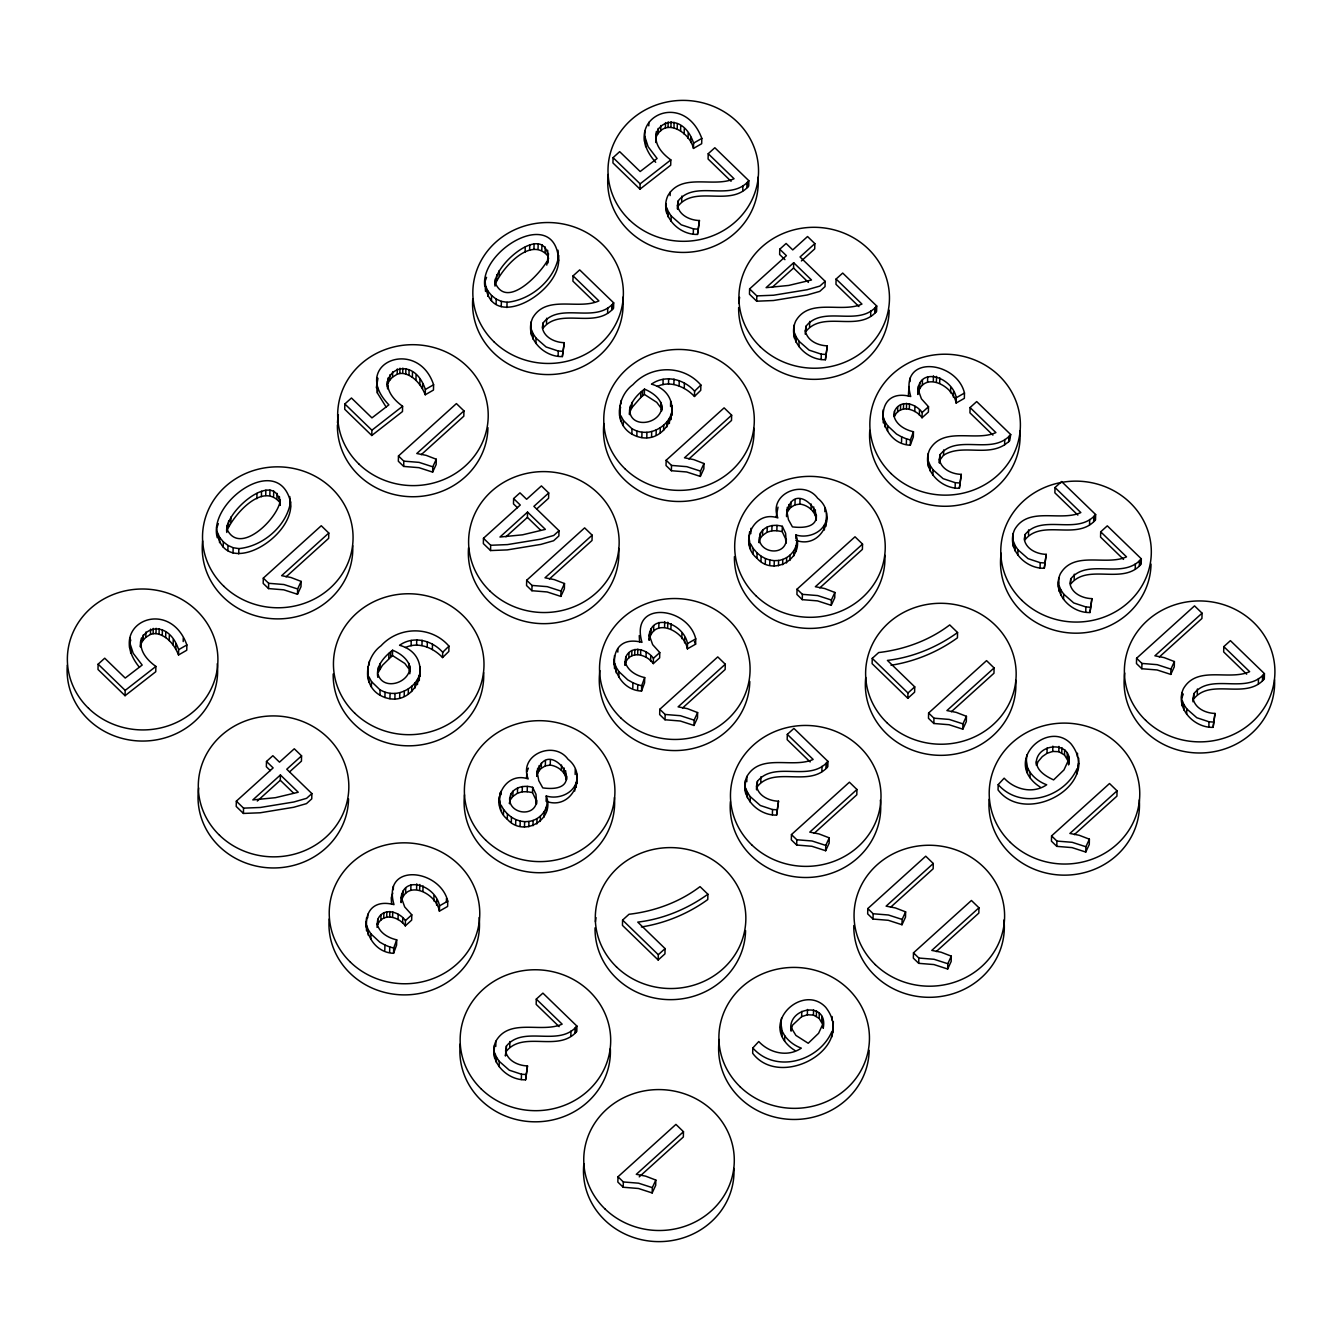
<?xml version="1.0" encoding="UTF-8"?>
<svg xmlns="http://www.w3.org/2000/svg" width="1342" height="1342" viewBox="0 0 1342 1342"><rect width="100%" height="100%" fill="white"/><g stroke="black" fill="none" stroke-linecap="round" stroke-linejoin="round"><path stroke-width="1.5" d="M536.985 771.08L538.779 780.658L542.772 787.888C595.932 795.068 543.879 729.411 536.85 776.381L537.672 768.228M786.63 510.061L788.442 519.656L792.434 526.886C847.02 533.361 791.143 467.62 786.529 516.636M129.738 642.667L133.194 653.286L142.168 665.045L125.225 678.062L104.726 658.201L98.134 664.173L98 669.473L125.058 695.693L155.756 671.738L155.89 666.437C117.19 638.54 164.445 607.356 178.654 649.662L178.52 654.963L186.756 650.249L186.874 644.948C168.991 595.311 104.592 624.651 139.451 667.326M125.058 695.693L125.175 690.392L98.134 664.173M129.604 647.951L129.973 637.769M130.644 653.135L130.778 647.834M140.524 641.627L140.407 646.928L141.346 638.171M141.212 643.455L143.074 640.302L143.191 635.018M143.074 640.302L145.808 637.333L145.926 632.048M145.808 637.333L150.455 634.414L150.589 629.13M150.455 634.414L153.122 633.692L153.256 628.392M178.52 654.963C174.678 645.217 166.945 635.252 155.991 633.592L156.125 628.291M159.044 634.162L159.178 628.861M162.265 635.437L162.382 630.136M165.653 637.551L165.787 632.25M169.209 640.604L169.344 635.32M173.118 644.915L173.252 639.614M175.785 649.008L175.903 643.724M183.2 641.56L183.284 638.037M216.683 527.138C219.249 583.116 295.525 537.89 290.543 501.891C278.264 451.398 207.205 502.462 217.303 537.756M219.534 542.671L219.652 537.387L217.438 532.472M223.208 547.167L223.342 541.866L219.652 537.387M226.815 532.472C223.024 511.856 277.945 466.412 280.193 505.38L279.388 496.523M227.201 525.125L227.083 530.409C233.961 514.573 262.076 482.382 279.253 501.824M227.872 550.774L228.006 545.473L223.342 541.866M228.459 526.416L228.593 521.115M230.841 522.256L230.975 516.955M233.038 553.021L233.172 547.721L228.006 545.473M238.708 553.91L238.842 548.61L233.172 547.721M266.488 761.468L273.131 767.909L236.343 801.157L236.209 806.441L243.422 813.437L260.18 812.782L293.697 807.28L306.479 803.623L311.747 798.859L311.881 793.575L286.769 769.218L301.564 755.848L294.284 748.786L279.488 762.155L272.845 755.714L266.488 761.468L266.353 766.752L270.346 770.627M243.422 813.437L243.539 808.136L236.343 801.157M256.876 498.721L257.01 493.42M261.405 496.641L261.539 491.34M263.317 578.117L263.183 583.401L268.534 588.584L283.783 589.826L297.488 594.271L300.994 586.706L301.128 581.405L290.946 577.496L281.635 575.668L328.79 533.042L321.258 525.745L263.317 578.117L268.652 583.3L283.917 584.525L297.622 588.97L297.488 594.271M265.733 495.483L265.85 490.182M269.826 495.315L269.96 490.031M268.534 588.584L268.652 583.3M273.583 496.322L273.718 491.038M276.888 498.654L277.022 493.353M257.295 801.04L280.293 780.272L280.411 774.971L298.243 792.25L275.429 797.685L252.833 799.916L280.411 774.971M289.771 496.557L290.409 507.192M301.564 755.848L301.447 761.149L289.604 771.851M328.79 533.042L328.656 538.343L286.064 576.842M344.844 403.976L344.726 409.276L371.768 435.496L402.483 411.541L402.6 406.24C363.9 378.343 411.172 347.159 425.364 389.465L425.246 394.766L433.466 390.052L433.6 384.751C417.647 336.356 349.105 363.346 388.878 404.848L371.952 417.882L351.453 398.004L344.844 403.976L371.902 430.212L371.768 435.496M442.558 657.563L442.692 652.279C432.04 640.201 413.319 635.454 399.58 645.267C439.27 656.456 414.997 714.464 379.954 695.206C361.484 684.554 365.242 657.161 381.044 645.77C399.044 626.026 431.369 625.657 448.966 646.139L448.832 651.44L442.558 657.563C433.265 647.716 418.486 641.476 405.401 647.515M368.815 682.105L367.758 671.822M369.235 665.011L369.318 661.472M386.16 407.129L377.37 392.938L376.699 377.572M377.37 392.938L377.505 387.637M371.365 686.919L371.499 681.619L368.949 676.804M377.79 919.304L377.656 924.604C383.175 912.174 398.943 916.854 405.301 925.863L405.435 920.578C399.077 911.553 383.309 906.89 377.79 919.304L377.186 923.883C379.3 932.824 388.308 937.974 396.712 939.836L396.578 945.137L393.558 953.323C360.411 951.964 354.389 894.191 394.011 904.642C381.497 862.151 439.975 868.593 447.758 901.136L447.624 906.437L439.388 911.151C436.418 893.067 405.787 878.44 401.107 902.596C399.564 872.921 435.58 884.445 439.522 905.85L439.388 911.151M366.5 917.878L365.963 926.97M366.551 930.945L366.098 921.686M367.708 917.76L367.792 914.237M368.144 935.038L368.262 929.738L366.668 925.644M370.845 939.232L370.962 933.931L368.262 929.738M377.807 677.341C375.676 665.833 384.198 656.808 392.585 650.216C402.046 653.957 412.447 662.394 409.763 673.785M378.461 667.008L378.327 672.292L382.369 665.397L392.451 655.517L392.585 650.216M379.954 668.853L380.071 663.552M387.167 384.969L387.251 381.43M379.954 695.206L380.088 689.922L371.499 681.619M387.57 388.861L387.653 385.322M387.117 386.731L388.056 377.974M387.939 383.258L389.784 380.105L389.918 374.821M377.085 927.406L377.186 923.883M384.902 697.538L385.037 692.237L380.088 689.922M389.784 380.105L392.518 377.152L392.652 371.851M380.86 920.193L380.994 914.892M388.777 658.687L388.895 653.386M383.745 918.113L383.879 912.812M392.518 377.152L397.182 374.217L397.316 368.933M390.572 657.06L390.707 651.759M389.935 698.662L390.069 693.361L385.037 692.237M384.802 950.321L384.936 945.02L379.786 942.151L370.962 933.931M386.731 917.022L386.848 911.721M397.182 374.217L399.849 373.495L399.983 368.211M398.473 455.961L398.339 461.245L403.69 466.429L418.939 467.67L432.644 472.116L436.15 464.55L436.284 459.249L426.102 455.341L416.792 453.512L463.946 410.887L456.414 403.59L398.473 455.961L403.808 461.145L419.073 462.369L432.778 466.815L432.644 472.116M394.884 698.763L395.018 693.462C406.878 692.388 418.62 683.397 420.264 671.185M425.246 394.766C421.405 385.02 413.655 375.055 402.717 373.395L402.852 368.094M389.7 916.754L389.834 911.47M389.633 952.25L389.75 946.966L384.936 945.02M392.602 917.173L392.736 911.872M393.29 889.712L393.374 886.173M403.69 466.429L403.808 461.145M405.754 373.965L405.888 368.664M399.664 697.941L399.799 692.657M393.558 953.323L393.692 948.039L396.712 939.836M408.975 375.24L409.109 369.939M398.037 919.606L398.171 914.321M404.194 696.347L404.311 691.046M412.38 377.354L412.497 372.053M401.56 899.375L401.677 894.074M403.003 896.238L403.137 890.937M409.713 665.884L409.578 671.168L408.824 663.284M402.634 923.279L402.768 917.978M408.253 694.133L408.387 688.849M415.936 380.407L416.07 375.123M411.105 645.72L411.222 640.419M405.603 893.269L405.737 887.985M411.675 691.549L411.809 686.248M419.845 384.718L419.979 379.417M414.879 688.211L415.014 682.91M422.495 388.811L422.629 383.527M416.607 645.083L416.741 639.782M410.82 890.031L410.954 884.73M401.224 897.295L404.68 906.924L411.793 914.825L411.659 920.126L405.301 925.863M417.479 684.554L417.614 679.253M419.291 680.629L419.409 675.328M420.063 666.84L420.13 676.469M421.975 645.519L422.093 640.235M416.59 889.192L416.725 883.892M419.677 889.796L419.811 884.495M427.209 647.029L427.343 641.728M422.931 891.222L423.049 885.921M432.359 649.562L432.493 644.261M433.835 900.935L433.969 895.651M436.569 905.129L436.704 899.828M446.4 901.874L446.483 898.335M463.946 410.887L463.812 416.188L421.22 454.686M484.764 286.081C479.782 250.082 556.058 204.856 558.624 260.851C558.238 293.596 488.354 334.426 485.25 282.256M485.519 291.415L484.898 280.797M487.75 296.33L487.884 291.029L485.653 286.131M513.617 498.587L520.26 505.028L483.472 538.276L483.338 543.577L490.551 550.555L507.31 549.901L540.826 544.416L553.609 540.742L558.876 535.978L559.01 530.694L533.898 506.353L548.71 492.967L541.413 485.905L526.618 499.274L519.975 492.85L513.617 498.587L513.483 503.887L517.475 507.746M491.424 300.826L491.558 295.525L487.884 291.029M495.03 286.131C491.239 265.515 546.16 220.071 548.408 259.023L547.603 250.182M495.416 278.767L495.299 284.068C502.176 268.232 530.291 236.041 547.469 255.483M496.087 304.416L496.221 299.132L491.558 295.525M496.674 280.075L496.808 274.775M490.551 550.555L490.669 545.271L483.472 538.276M499.056 275.915L499.19 270.614M501.254 306.664L501.388 301.38L496.221 299.132M506.924 307.57L507.058 302.269L501.388 301.38M546.261 795.974C555.521 819.526 523.447 838.045 507.293 819.224C488.689 804.261 504.089 770.61 528.194 778.93C518.247 754.959 554.028 739.66 568.035 759.287C588.584 774.904 571.759 810.92 546.127 801.275L546.261 795.974C559.077 799.983 576.053 792.753 577.026 778.175M499.61 806.089L499.409 796.678M499.945 792.837L499.274 801.962M505.531 1050.719C507.259 1060.75 518.213 1065.699 527.507 1065.917L525.594 1079.807C506.353 1080.478 487.213 1060.247 495.903 1041.157C509.608 1017.471 541.413 1033.508 562.147 1024.147L536.297 999.102L542.906 993.13L576.926 1026.11L576.792 1031.394C558.507 1052.916 523.414 1030.069 506.269 1051.373L505.414 1056.02L506.404 1046.072C523.531 1024.768 558.641 1047.616 576.926 1026.11M494.527 1044.999L493.99 1054.275M494.628 1058.352L494.124 1048.974M500.935 810.4L499.744 800.788M501.17 794.649L501.254 791.109M495.768 1046.458L495.903 1041.157M496.339 1062.478L496.473 1057.177L494.762 1053.051M503.435 814.812L503.569 809.528L501.069 805.099M499.14 1066.672L499.274 1061.371L496.473 1057.177M507.293 819.224L507.427 813.923L503.569 809.528M510.765 794.145L509.49 803.573L510.765 794.145C515.143 786.664 524.856 785.02 532.657 787.335L535.961 794.279L536.632 803.875M511.319 822.529L511.453 817.228L507.427 813.923M525.108 252.363L525.225 247.079M506.269 1051.373L506.404 1046.072M510.631 799.446L512.862 796.427L512.996 791.143M509.759 1046.76L509.893 1041.476M515.63 824.877L515.764 819.593L511.453 817.228M529.62 250.3L529.755 244.999M512.862 796.427L517.458 793.223L517.593 787.939M543.174 322.852L542.302 327.498C544.013 337.53 554.984 342.478 564.277 342.68L562.348 356.569C543.124 357.257 523.984 337.01 532.673 317.937C546.379 294.25 578.184 310.27 598.901 300.91L573.068 275.865L579.677 269.893L613.697 302.873L613.562 308.174C595.278 329.679 560.168 306.848 543.04 328.136L543.174 322.852C560.302 301.547 595.412 324.395 613.697 302.873M531.281 321.761L530.761 331.038M531.398 335.114L530.895 325.737M505.951 536.783L527.423 517.391L527.54 512.09L545.372 529.369L522.558 534.821L499.962 537.035L527.54 512.09M533.948 249.142L534.082 243.841M520.075 826.353L520.21 821.052L515.764 819.593M526.685 580.247L526.55 585.531L531.902 590.715L547.15 591.956L560.855 596.402L564.361 588.836L564.496 583.535L554.313 579.61L545.003 577.798L592.158 535.173L584.626 527.876L526.685 580.247L532.019 585.431L547.268 586.655L560.99 591.101L560.855 596.402M533.11 339.258L533.244 333.957L531.533 329.83M517.458 793.223L522.206 791.78L522.34 786.496M535.911 343.451L536.045 338.15L533.244 333.957M538.041 248.975L538.176 243.69M524.487 826.974L524.621 821.673L520.21 821.052M531.902 590.715L532.019 585.431M536.33 803.623L535.827 799.58L532.522 792.619L527.205 791.713L527.339 786.412M521.35 1079.538L521.484 1074.237L509.323 1070.211L499.274 1061.371M541.799 249.981L541.933 244.68M528.815 826.756L528.949 821.455C538.595 820.113 547.133 811.692 547.117 801.711M545.104 252.296L545.238 247.012M525.594 1079.807L527.507 1065.917M532.522 792.619L532.657 787.335M532.992 825.733L533.126 820.432M546.764 265.095L548.543 253.739M546.529 323.539L546.664 318.239M548.106 262.864L548.19 259.325M536.867 823.938L537.001 818.654M537.538 773.529L538.998 770.845L539.115 765.561M538.998 770.845L541.262 768.345L541.38 763.061M540.272 821.438L540.407 816.137M536.297 999.102L536.179 1004.386L559.144 1026.647M548.71 492.967L548.576 498.268L536.733 508.97M544.064 817.077L544.181 811.793M541.262 768.345L545.338 765.879L545.456 760.578M558.004 250.216L558.624 260.851M546.295 812.279L546.429 806.978M558.121 356.301L558.255 351.017L546.093 346.974L536.045 338.15M566.257 779.635C565.502 771.717 557.668 766.097 550.237 765.074L550.371 759.79M562.348 356.569L564.277 342.68M573.068 275.865L572.933 281.166L594.472 302.034M561.392 770.325L561.526 765.041M563.976 773.26L564.11 767.976M565.569 776.112L565.703 770.811M566.643 779.635L566.727 776.112M574.745 791.025L574.879 785.741M575.148 774.502L575.282 769.218M576.238 787.435L576.372 782.151M576.708 773.864L576.892 783.476M570.853 1036.343L570.971 1031.042M574.946 1033.206L575.081 1027.922M575.869 1032.384L576.003 1027.083M592.158 535.173L592.023 540.474L549.432 578.972M607.607 313.105L607.741 307.821M644.68 136.112L648.136 146.748L657.094 158.507L640.168 171.524L619.668 151.663L613.076 157.635L612.942 162.936L640 189.155L670.698 165.2L670.832 159.899C632.132 132.002 679.388 100.818 693.596 143.124L693.462 148.425L701.681 143.711L701.816 138.411C682.843 87.247 618.142 120.226 655.684 162.298M611.717 309.985L611.851 304.684M612.64 309.146L612.774 303.862M694.468 396.46L694.586 391.159C683.95 379.081 665.229 374.334 651.491 384.147C691.18 395.353 666.907 453.344 631.864 434.103C613.378 423.435 617.152 396.041 632.954 384.668C650.937 364.923 683.279 364.554 700.876 385.037L700.742 390.321L694.468 396.46C685.158 386.597 670.396 380.356 657.312 386.395M625.238 665.397L625.657 662.344C631.176 649.914 646.928 654.594 653.302 663.602L653.42 658.318C647.062 649.293 631.294 644.63 625.775 657.043L625.171 661.623C627.284 670.564 636.293 675.714 644.697 677.576L644.563 682.877L641.543 691.063C608.412 689.687 602.39 631.931 641.996 642.382C629.482 599.874 687.96 606.332 695.743 638.876L695.609 644.177L687.389 648.874C684.403 630.807 653.772 616.179 649.092 640.319C647.549 610.66 683.564 622.168 687.507 643.59L687.389 648.874M614.485 655.617L613.965 664.709M614.535 668.668L614.099 659.425M621.128 403.892L621.229 400.369M620.725 421.002L619.668 410.702L620.608 407.398M616.129 672.761L616.263 667.477L614.67 663.384M617.823 652.095L617.907 648.572M623.275 425.817L623.393 420.516L620.86 415.701M618.83 676.972L618.964 671.671L616.263 667.477M630.371 405.888L629.499 414.611C628.844 403.707 636.276 395.454 644.479 389.113C653.135 392.753 663.686 400.184 661.707 410.904M625.087 665.146L625.171 661.623M625.657 662.344L625.775 657.043M630.237 411.189L631.847 407.733L631.981 402.432M631.864 434.103L631.998 428.803L623.393 420.516M640 189.155L640.117 183.854L613.076 157.635M628.861 657.932L628.979 652.631M622.587 920.075L622.453 925.376L658.167 960L664.944 953.877L665.078 948.593L637.769 922.122C662.965 919.136 687.356 909.02 707.905 894.242L700.038 886.626C679.555 902.227 654.477 911.319 629.012 914.271L622.587 920.075L658.301 954.716L658.167 960M617.991 1176.766L617.857 1182.067L623.208 1187.251L638.457 1188.492L652.178 1192.937L655.684 1185.372L655.819 1180.071L645.619 1176.146L636.309 1174.317L683.481 1131.709L675.932 1124.395L617.991 1176.766L623.342 1181.95L638.591 1183.191L652.313 1187.636L652.178 1192.937M636.813 436.418L636.947 431.134L631.998 428.803M631.747 655.852L631.864 650.551M644.915 131.231L644.546 141.413M645.586 146.597L645.72 141.296M632.787 688.06L632.921 682.759L627.788 679.891L618.964 671.671M631.847 407.733L640.688 397.567L640.805 392.283M634.716 654.762L634.85 649.461M648.79 125.829L648.874 122.307M623.208 1187.251L623.342 1181.95M640.688 397.567L642.482 395.957L642.6 390.656M641.845 437.542L641.979 432.258L636.947 431.134M637.685 654.493L637.819 649.192M642.482 395.957L644.361 394.397L644.479 389.113M637.618 689.989L637.752 684.688L632.921 682.759M640.604 654.896L640.721 649.612M646.794 437.643L646.928 432.342C658.788 431.268 670.53 422.277 672.157 410.065M641.543 691.063L641.677 685.762L644.697 677.576M655.785 142.504L655.869 138.981M656.288 131.633L656.154 136.918C665.531 116.788 689.939 132.573 693.462 148.425M657.999 133.764L658.134 128.463M646.039 657.345L646.156 652.061M651.575 436.838L651.692 431.537M660.75 130.795L660.868 125.511M649.545 637.098L649.679 631.814M651.004 633.978L651.122 628.677M650.618 661.019L650.753 655.718M656.087 435.227L656.221 429.926M665.397 127.876L665.531 122.575M653.604 631.008L653.739 625.724M661.606 404.764L661.489 410.065L660.734 402.181M660.163 433.03L660.298 427.729M748.853 180.717C730.568 202.239 695.458 179.392 678.331 200.679L677.458 205.326C679.169 215.357 690.14 220.323 699.434 220.524L697.505 234.414C678.28 235.102 659.14 214.854 667.83 195.781C681.535 172.095 713.34 188.115 734.057 178.754L708.224 153.709L714.833 147.737L748.853 180.717L748.719 186.018C730.434 207.524 695.324 184.693 678.196 205.98L677.626 209.084M668.064 127.154L668.199 121.854M666.555 212.959L666.051 203.581M662.998 384.6L663.133 379.316M668.266 217.102L668.4 211.801L666.689 207.658M670.933 127.054L671.067 121.753M658.805 627.754L658.939 622.47M663.585 430.43L663.72 425.129M670.111 195.613L670.195 192.091M649.226 635.034L652.665 644.663L659.778 652.564L659.643 657.865L653.302 663.602M671.067 221.296L671.201 215.995L668.4 211.801M659.794 709.281L659.677 714.581L665.011 719.765L680.277 721.006L693.982 725.452L697.488 717.886L697.622 712.585L687.44 708.66L678.113 706.848L725.284 664.223L717.752 656.909L659.794 709.281L665.146 714.464L680.394 715.705L694.116 720.151L693.982 725.452M673.986 127.624L674.103 122.323M666.169 460.239L666.035 465.54L671.386 470.723L686.634 471.965L700.339 476.41L703.845 468.844L703.98 463.544L693.797 459.618L684.487 457.79L731.642 415.181L724.11 407.867L666.169 460.239L671.503 465.422L686.768 466.664L700.474 471.109L700.339 476.41M666.789 427.091L666.924 421.807M668.517 383.963L668.635 378.679M664.575 626.932L664.709 621.631M669.39 423.451L669.524 418.15M670.53 406.542L670.664 401.258M677.207 128.899L677.324 123.598M671.185 419.526L671.319 414.225M671.973 405.72L672.04 415.366M665.011 719.765L665.146 714.464M677.375 208.866L677.458 205.326M667.679 627.536L667.796 622.235M671.386 470.723L671.503 465.422M673.885 384.416L674.003 379.115M678.196 205.98L678.331 200.679M680.595 131.013L680.73 125.712M670.916 628.962L671.05 623.661M681.686 201.384L681.82 196.083M684.152 134.066L684.286 128.782M679.119 385.909L679.253 380.625M688.06 138.377L688.194 133.076M684.269 388.459L684.403 383.158M690.727 142.47L690.845 137.169M681.82 638.675L681.954 633.374M693.277 234.145L693.411 228.861L681.25 224.819L671.201 215.995M684.554 642.852L684.688 637.567M697.505 234.414L699.434 220.524M683.481 1131.709L683.346 1136.993L639.228 1176.867M708.224 153.709L708.09 159.01L731.071 181.271M707.905 894.242L707.771 899.543C688.261 913.701 665.162 923.262 641.359 926.97M725.284 664.223L725.15 669.507L682.558 708.006M731.642 415.181L731.507 420.465L688.916 458.964M742.763 190.95L742.898 185.666M746.873 187.83L747.008 182.529M747.796 186.991L747.93 181.707M779.752 249.209L786.395 255.651L749.608 288.899L749.473 294.2L756.687 301.195L773.445 300.524L806.978 295.039L819.761 291.382L825.028 286.618L825.145 281.317L800.05 256.976L814.846 243.607L807.548 236.528L792.753 249.914L786.11 243.472L779.752 249.209L779.635 254.51L784.936 259.66M826.689 517.173C825.699 531.751 808.74 538.964 795.923 534.972C805.183 558.524 773.109 577.043 756.955 558.222C738.335 543.258 753.734 509.591 777.84 517.911C767.909 493.957 803.69 478.641 817.697 498.285C838.247 513.885 821.421 549.918 795.789 540.256M749.272 545.07L749.054 535.659M749.608 531.835L748.937 540.96M750.597 549.398L749.406 539.786M750.815 533.63L750.95 528.345M756.687 301.195L756.821 295.894L749.608 288.899M827.947 761.384C809.662 782.906 774.552 760.058 757.408 781.363L756.553 786.009C758.264 796.041 769.234 800.989 778.528 801.191L776.599 815.097C757.374 815.768 738.234 795.538 746.924 776.448C760.629 752.761 792.434 768.798 813.151 759.438L787.318 734.376L793.927 728.421L827.947 761.384L827.813 766.685C809.528 788.207 774.418 765.359 757.291 786.664L756.703 789.75M745.531 780.289L745.011 789.549M745.649 793.642L745.145 784.265M746.789 781.749L746.924 776.448M753.097 553.81L753.231 548.509L750.732 544.097M747.36 797.769L747.494 792.468L745.783 788.341M750.161 801.962L750.279 796.662L747.494 792.468M756.955 558.222L757.073 552.921L753.231 548.509M760.428 533.143L759.153 542.571L760.428 533.143C764.806 525.661 774.519 524.001 782.319 526.316L785.607 533.277L786.295 542.873M760.981 561.51L761.115 556.225L757.073 552.921M756.469 789.532L756.553 786.009M760.293 538.427L762.524 535.424L762.659 530.124M757.291 786.664L757.408 781.363M780.708 1022.302L782.151 1031.159L784.718 1035.756A35.748 33.466 1.4 0 0 801.308 1048.152C787.737 1057.479 769.469 1053.118 758.767 1041.526L752.812 1047.968L752.677 1053.269C780.608 1090.392 857.521 1047.582 825.632 1007.205C804.932 985.162 766.617 1016.515 784.584 1041.04A35.748 33.466 1.4 0 0 794.766 1050.367M765.292 563.875L765.426 558.574L761.115 556.225M760.78 782.05L760.914 776.766M762.524 535.424L767.121 532.22L767.255 526.92M769.738 565.334L769.872 560.05L765.426 558.574M767.121 532.22L771.868 530.778L772.002 525.477M774.149 565.955L774.284 560.671L769.872 560.05M785.993 542.621L785.489 538.578L782.185 531.617L776.867 530.694L776.984 525.41M772.371 814.829L772.506 809.528L760.344 805.502L750.279 796.662M778.477 565.754L778.612 560.453C788.24 559.111 796.779 550.69 796.779 540.692M782.185 531.617L782.319 526.316M776.599 815.097L778.528 801.191M782.654 564.73L782.789 559.429M786.513 515.362L787.335 507.226M772.103 287.406L793.558 268.014L793.692 262.713L811.507 279.992L788.693 285.443L766.097 287.658L793.692 262.713M786.529 562.935L786.647 557.635M787.2 512.51L788.643 509.843L788.777 504.542M806.207 326.005L805.334 330.652C807.062 340.683 818.016 345.632 827.309 345.833L825.397 359.74C806.156 360.411 787.016 340.18 795.705 321.09C809.411 297.404 841.216 313.441 861.95 304.08L836.1 279.019L842.709 273.063L876.729 306.026L876.594 311.327C858.31 332.85 823.216 310.002 806.072 331.306L806.207 326.005C823.334 304.701 858.444 327.549 876.729 306.026M794.33 324.932L793.793 334.208M794.43 338.285L793.927 328.907M788.643 509.843L790.908 507.343L791.042 502.042M789.935 560.419L790.052 555.135M796.142 342.411L796.276 337.11L794.565 332.984M787.318 734.376L787.184 739.677L810.149 761.937M780.759 1031.948L780.893 1026.664M781.547 1018.159L780.574 1027.603M782.034 1036.46L782.151 1031.159M793.709 556.074L793.843 550.774M790.908 507.343L794.984 504.877L795.118 499.576M798.943 346.605L799.077 341.304L796.276 337.11M795.823 538.494L795.923 534.972M795.957 551.26L796.074 545.976M784.584 1041.04L784.718 1035.756M797.047 589.155L796.93 594.456L802.264 599.639L817.513 600.88L831.235 605.326L834.741 597.76L834.875 592.459L824.693 588.534L815.366 586.722L862.537 544.097L855.005 536.783L797.047 589.155L802.399 594.338L817.647 595.58L831.369 600.025L831.235 605.326M791.461 834.573L791.327 839.857L796.678 845.041L811.927 846.282L825.649 850.727L829.138 843.162L829.272 837.861L819.09 833.952L809.78 832.124L856.934 789.499L849.402 782.201L791.461 834.573L796.812 839.757L812.061 840.981L825.766 845.426L825.649 850.727M816.389 515.093L816.255 520.394C816.037 511.721 808.069 505.095 799.899 504.072L800.033 498.771M805.25 334.175L805.334 330.652M791.109 1031.193C786.311 1006.986 828.819 1000.344 823.2 1028.274L823.149 1019.601M802.264 599.639L802.399 594.338M796.678 845.041L796.812 839.757M809.562 326.693L809.696 321.409M814.846 243.607L814.711 248.891L801.392 260.935M811.054 509.323L811.172 504.022M813.638 512.258L813.772 506.957M790.908 1030.337L792.602 1025.087L801.627 1016.682L801.761 1011.398M815.231 515.093L815.366 509.809M821.153 359.471L821.287 354.171L809.125 350.145L799.077 341.304M801.627 1016.682L807.347 1014.787L807.465 1009.486M825.397 359.74L827.309 345.833M824.407 530.023L824.542 524.722M824.86 511.738L824.944 508.199M823.015 1024.902L819.14 1018.393L813.437 1015.055L813.554 1009.754M825.9 526.433L826.035 521.132M826.37 512.845L826.555 522.474M821.858 771.633L821.992 766.332M816.372 1016.263L816.506 1010.962M836.1 279.019L835.982 284.319L858.947 306.58M819.14 1018.393L819.274 1013.093M825.967 768.496L826.102 763.212M826.89 767.674L827.024 762.373M821.723 1021.581L821.858 1016.297M831.57 1037.282L833.164 1026.714M832.04 1020.088L832.124 1016.548M862.537 544.097L862.403 549.381L819.811 587.88M856.934 789.499L856.8 794.799L814.208 833.298M870.656 316.276L870.773 310.975M874.766 313.139L874.883 307.855M875.672 312.317L875.806 307.016M872.25 658.368L872.115 663.653L907.829 698.293L914.607 692.17L914.741 686.869L887.431 660.415C912.627 657.412 937.018 647.314 957.567 632.535L949.717 624.919C929.234 640.52 904.139 649.595 878.674 652.548L872.25 658.368L907.964 692.992L907.829 698.293M867.804 908.568L867.67 913.868L873.021 919.052L888.27 920.293L901.992 924.739L905.498 917.173L905.615 911.872L895.433 907.947L886.123 906.135L933.277 863.51L925.745 856.196L867.804 908.568L873.156 913.751L888.404 914.992L902.109 919.438L901.992 924.739M894.527 411.206L894.393 416.506C899.912 404.076 915.68 408.756 922.038 417.765L922.172 412.48C915.798 403.456 900.046 398.792 894.527 411.206L893.906 415.785C896.02 424.726 905.045 429.876 913.449 431.738L913.315 437.039L910.295 445.225C877.148 443.85 871.126 386.093 910.748 396.544C898.217 354.036 956.712 360.495 964.479 393.038L964.361 398.339L956.125 403.036C953.139 384.969 922.524 370.342 917.827 394.481C916.284 364.823 952.3 376.347 956.259 397.752L956.125 403.036M883.221 409.78L882.701 418.872M883.271 422.831L882.835 413.588M873.021 919.052L873.156 913.751M884.881 426.924L884.999 421.64L883.405 417.547M887.565 431.134L887.699 425.833L884.999 421.64M897.597 412.095L897.731 406.794M900.482 410.015L900.616 404.714M901.539 442.223L901.656 436.922L896.523 434.053L887.699 425.833M903.451 408.924L903.585 403.623M906.437 408.656L906.571 403.355M906.353 444.152L906.487 438.868L901.656 436.922M909.339 409.058L909.473 403.774M910.027 381.614L910.111 378.075M910.295 445.225L910.413 439.924L913.449 431.738M914.774 411.508L914.909 406.223M918.28 391.26L918.414 385.976M919.74 388.14L919.874 382.839M919.371 415.181L919.488 409.88M922.34 385.171L922.474 379.887M913.483 952.854L913.348 958.154L918.7 963.338L933.948 964.562L947.67 969.025L951.176 961.442L951.293 956.158L941.111 952.233L931.801 950.404L978.955 907.779L971.423 900.482L913.483 952.854L918.834 958.037L934.082 959.278L947.804 963.724L947.67 969.025M927.557 381.933L927.691 376.632M917.962 389.197L921.417 398.826L928.513 406.727L928.396 412.028L922.038 417.765M970.081 407.549L995.915 432.594C975.198 441.954 943.392 425.934 929.687 449.62C920.998 468.693 940.138 488.941 959.362 488.253L961.291 474.363C951.998 474.162 941.027 469.197 939.316 459.182L940.188 454.535C957.316 433.231 992.426 456.079 1010.711 434.556L976.691 401.577L970.081 407.549L969.947 412.85L992.912 435.11M928.211 456.985L928.295 453.445M928.412 466.798L927.909 457.421M930.123 470.941L930.258 465.64L928.547 461.514M918.7 963.338L918.834 958.037M933.327 381.094L933.445 375.794M932.925 475.135L933.042 469.834L930.258 465.64M936.414 381.698L936.548 376.397M928.614 713.005L928.479 718.305L933.831 723.489L949.079 724.73L962.801 729.176L966.307 721.61L966.425 716.309L956.242 712.384L946.932 710.572L994.087 667.947L986.555 660.633L928.614 713.005L933.965 718.188L949.213 719.429L962.935 723.875L962.801 729.176M939.652 383.124L939.786 377.823M939.232 462.705L939.316 459.182M939.484 462.923L940.188 454.535M933.831 723.489L933.965 718.188M933.277 863.51L933.16 868.794L890.551 907.293M940.054 459.82L943.543 455.223L943.678 449.922M950.572 392.837L950.69 387.536M953.306 397.014L953.441 391.73M955.135 487.985L955.269 482.701L943.107 478.658L933.042 469.834M959.362 488.253L961.291 474.363M957.567 632.535L957.433 637.836C937.924 651.977 914.825 661.539 891.021 665.263M978.955 907.779L978.838 913.08L936.23 951.579M994.087 667.947L993.969 673.231L951.361 711.73M943.543 455.223C961.878 443.732 986.001 456.632 1004.621 444.789L1004.755 439.505M1026.093 758.951L1027.536 767.809L1030.102 772.388A35.748 33.466 1.4 0 0 1046.676 784.785C1033.122 794.112 1014.854 789.75 1004.152 778.175L998.196 784.617L998.062 789.918C1025.993 827.041 1102.906 784.214 1071.017 743.837C1050.316 721.795 1012.002 753.147 1029.968 777.689A35.748 33.466 1.4 0 0 1040.151 786.999M1004.621 444.789L1008.731 441.669L1008.865 436.368M1008.731 441.669L1009.788 435.546M1010.711 434.556L1009.654 440.83M1025.103 534.502L1024.248 539.149C1025.959 549.18 1036.93 554.145 1046.223 554.347L1044.294 568.236C1025.07 568.924 1005.93 548.677 1014.619 529.604C1028.307 505.917 1060.13 521.937 1080.847 512.577L1055.013 487.532L1061.623 481.56L1095.642 514.54L1095.508 519.84C1077.223 541.346 1042.113 518.498 1024.986 539.803L1025.103 534.502C1042.248 513.214 1077.358 536.062 1095.642 514.54M1013.227 533.428L1012.707 542.705M1013.344 546.781L1012.841 537.404M1015.055 550.925L1015.189 545.624L1013.478 541.48M1017.857 555.102L1017.974 549.817L1015.189 545.624M1028.475 535.206L1028.609 529.905M1026.144 768.597L1026.278 763.296M1026.932 754.791L1025.959 764.252M1027.418 773.093L1027.536 767.809M1029.968 777.689L1030.102 772.388M1040.067 567.968L1040.201 562.684L1028.039 558.641L1017.974 549.817M1036.326 765.208C1033.927 742.076 1074.892 739.71 1068.584 764.923L1068.534 756.234M1044.294 568.236L1046.223 554.347M1036.846 765.225L1037.987 761.736L1042.348 756.569L1047.012 753.332L1047.146 748.031M1055.013 487.532L1054.879 492.833L1077.844 515.093M1047.012 753.332L1052.732 751.436L1052.849 746.135M1051.574 835.898L1051.44 841.182L1056.791 846.366L1072.04 847.607L1085.762 852.053L1089.268 844.487L1089.385 839.186L1079.203 835.278L1069.893 833.449L1117.047 790.824L1109.515 783.527L1051.574 835.898L1056.926 841.082L1072.174 842.306L1085.896 846.752L1085.762 852.053M1070.799 578.788L1069.926 583.435C1071.637 593.466 1082.608 598.415 1091.902 598.633L1089.972 612.522C1070.748 613.21 1051.608 592.963 1060.297 573.89C1074.003 550.186 1105.808 566.223 1126.525 556.863L1100.692 531.818L1107.301 525.846L1141.321 558.826L1141.186 564.11C1122.902 585.632 1087.792 562.784 1070.664 584.089L1070.799 578.788C1087.926 557.5 1123.036 580.331 1141.321 558.826M1058.905 577.714L1058.385 586.991M1059.023 591.067L1058.519 581.69M1060.734 595.194L1060.868 589.91L1059.157 585.766M1068.4 761.535L1064.525 755.026L1058.821 751.688L1058.939 746.404M1056.791 846.366L1056.926 841.082M1063.535 599.388L1063.669 594.103L1060.868 589.91M1061.757 752.896L1061.891 747.611M1064.525 755.026L1064.659 749.742M1067.108 758.23L1067.242 752.929M1074.154 579.492L1074.288 574.191M1076.955 773.915L1078.532 763.363L1078.414 768.647M1077.425 756.72L1077.509 753.197M1078.582 763.464L1078.7 758.18M1085.745 612.254L1085.879 606.953L1073.717 602.927L1063.669 594.103M1089.553 524.772L1089.687 519.488M1089.972 612.522L1091.902 598.633M1093.663 521.652L1093.797 516.351M1094.586 520.813L1094.72 515.529M1100.692 531.818L1100.557 537.102L1123.539 559.379M1117.047 790.824L1116.93 796.125L1074.321 834.623M1135.231 569.058L1135.366 563.757M1136.59 658.251L1136.456 663.552L1141.807 668.735L1157.056 669.96L1170.778 674.405L1174.267 666.84L1174.401 661.556L1164.219 657.63L1154.908 655.802L1202.063 613.177L1194.531 605.879L1136.59 658.251L1141.941 663.434L1157.19 664.676L1170.895 669.121L1170.778 674.405M1139.341 565.938L1139.475 560.637M1140.264 565.099L1140.398 559.799M1141.807 668.735L1141.941 663.434M1223.803 646.626L1249.654 671.671C1228.92 681.048 1197.114 665.011 1183.409 688.698C1174.72 707.788 1193.86 728.018 1213.101 727.347L1215.013 713.441C1205.72 713.239 1194.766 708.291 1193.038 698.259L1193.91 693.613C1211.038 672.308 1246.148 695.156 1264.432 673.634L1230.413 640.654L1223.803 646.626L1223.669 651.927L1246.651 674.187M1182.034 692.539L1181.899 697.823L1183.275 693.999M1182.134 705.875L1181.631 696.515M1183.845 710.019L1183.979 704.718L1182.268 700.591M1186.647 714.212L1186.781 708.912L1183.979 704.718M1192.954 701.782L1193.038 698.259M1193.91 693.613L1193.776 698.897C1210.903 677.609 1246.013 700.457 1264.298 678.935L1264.432 673.634M1197.265 694.3L1197.399 689.016M1202.063 613.177L1201.929 618.477L1159.337 656.976M1208.857 727.079L1208.991 721.778L1196.829 717.752L1186.781 708.912M1213.101 727.347L1215.013 713.441M1258.36 683.883L1258.477 678.582M1262.453 680.746L1262.587 675.462M1263.376 679.924L1263.51 674.623M367.624 677.106L367.893 666.689M619.534 416.003L619.803 405.586M833.03 1032.015L833.332 1021.53M376.33 387.754L377.958 378.259M526.55 777.739L526.769 773.764M776.213 516.72L778.008 507.142M280.327 500.08C278.398 518.381 239.413 556.561 226.899 528.949M665.917 208.882L666.32 204.907M290.543 501.891C286.819 525.997 262.797 546.429 238.842 548.61M558.758 255.55C555.034 279.656 531.013 300.088 507.058 302.269M823.334 1022.99L818.603 1033.273L808.22 1043.271L795.923 1035.42L791.193 1027.67M1068.718 759.622L1063.971 769.922L1053.604 779.903C1046.173 776.481 1036.594 770.895 1036.41 761.686M536.716 800.352C535.844 817.832 508.903 814.326 509.625 798.289M786.378 539.333C785.506 556.813 758.565 553.323 759.287 537.27M129.839 643.07L130.778 640M392.753 893.067L391.243 897.832L391.596 904.122M908.987 386.546L908.333 396.024M409.88 668.484C408.186 683.816 382.504 690.845 377.89 673.818M661.791 407.381C660.365 424.726 629.599 429.272 629.616 409.31M217.253 526.668L218.343 523.648M485.485 280.327L486.559 277.308M526.886 771.767L528.362 768.144M297.622 588.97L301.128 581.405M432.778 466.815L436.284 459.249M560.99 591.101L564.496 583.535M700.474 471.109L703.98 463.544M694.116 720.151L697.622 712.585M831.369 600.025L834.875 592.459M652.313 1187.636L655.819 1180.071M825.766 845.426L829.272 837.861M962.935 723.875L966.425 716.309M902.109 919.438L905.615 911.872M947.804 963.724L951.293 956.158M1085.896 846.752L1089.385 839.186M1170.895 669.121L1174.401 661.556M831.688 1031.981C818.637 1061.354 775.659 1073.818 752.812 1047.968M1077.072 768.63C1064.021 797.987 1021.044 810.467 998.196 784.617M546.848 261.573C539.031 274.808 506.521 309.616 495.114 282.608M694.586 391.159L700.876 385.037M442.692 652.279L448.966 646.139M825.145 281.317L819.878 286.081L807.096 289.738L773.579 295.223L756.821 295.894M559.01 530.694L553.743 535.458L540.96 539.115L507.444 544.6L490.669 545.271M311.881 793.575L306.613 798.322L293.831 801.996L260.314 807.481L243.539 808.136M922.172 412.48L928.513 406.727M653.42 658.318L659.778 652.564M405.435 920.578L411.793 914.825M907.964 692.992L914.741 686.869M658.301 954.716L665.078 948.593M640.117 183.854L670.832 159.899M371.902 430.212L402.6 406.24M125.175 690.392L155.89 666.437M693.596 143.124L701.816 138.411M425.364 389.465L433.6 384.751M178.654 649.662L186.874 644.948M956.259 397.752L964.479 393.038M687.507 643.59L695.743 638.876M439.522 905.85L447.758 901.136M794.984 504.877L799.899 504.072M545.338 765.879L550.237 765.074M774.284 560.671L778.612 560.453M524.621 821.673L528.949 821.455M399.849 373.495L402.717 373.395M153.122 633.692L155.991 633.592M771.868 530.778L776.867 530.694M522.206 791.78L527.205 791.713M641.979 432.258L646.928 432.342M390.069 693.361L395.018 693.462M1052.732 751.436L1058.821 751.688M807.347 1014.787L813.437 1015.055M693.411 228.861L697.639 229.13M821.287 354.171L825.515 354.439M558.255 351.017L562.483 351.285M955.269 482.701L959.496 482.969M1040.201 562.684L1044.428 562.952M1085.879 606.953L1090.107 607.221M1208.991 721.778L1213.218 722.046M772.506 809.528L776.733 809.796M521.484 1074.237L525.712 1074.506M906.487 438.868L910.413 439.924M637.752 684.688L641.677 685.762M389.75 946.966L393.692 948.039M644.361 394.397L656.741 402.332L660.6 407.465M392.451 655.517L404.831 663.451L408.689 668.584M793.558 268.014L808.404 282.407M527.423 517.391L540.776 530.342M280.293 780.272L293.646 793.223M694.351 641.375L695.609 644.177M639.245 635.571L639.58 641.862M1019.92 431.017A75.269 70.455 1.4 0 1 944.751 506.269A75.269 70.455 1.4 0 1 869.784 430.379M1274.564 679.807A75.269 70.455 1.4 0 1 1195.974 752.912A75.269 70.455 1.4 0 1 1124.747 673.03M1151.033 564.059A75.269 70.455 1.4 0 1 1070.211 632.971A75.269 70.455 1.4 0 1 1001.166 553.206M889.176 310.22A75.269 70.455 1.4 0 1 812.715 379.333A75.269 70.455 1.4 0 1 738.654 307.536M738.855 303.46A75.269 70.455 1.4 0 1 739.627 297.337M758.062 177.178A75.269 70.455 1.4 0 1 681.786 252.413A75.269 70.455 1.4 0 1 608.111 174.494M884.898 555.219A75.269 70.455 1.4 0 1 810.669 628.408A75.269 70.455 1.4 0 1 734.426 556.611M622.722 297.287A75.269 70.455 1.4 0 1 548.828 374.569A75.269 70.455 1.4 0 1 472.77 298.696M1139.291 799.899A75.269 70.455 1.4 0 1 1064.105 875.152A75.269 70.455 1.4 0 1 989.138 799.262M1015.693 680.092A75.269 70.455 1.4 0 1 939.417 755.328A75.269 70.455 1.4 0 1 865.741 677.408M753.969 428.299A75.269 70.455 1.4 0 1 676.469 501.455A75.269 70.455 1.4 0 1 603.883 423.569M749.792 681.468A75.269 70.455 1.4 0 1 668.97 750.363A75.269 70.455 1.4 0 1 599.924 670.597M487.934 427.628A75.269 70.455 1.4 0 1 411.474 496.725A75.269 70.455 1.4 0 1 337.412 424.928M337.479 422.898A75.269 70.455 1.4 0 1 338.385 414.728M1003.95 920.008A75.269 70.455 1.4 0 1 932.237 997.257A75.269 70.455 1.4 0 1 853.797 925.494M880.352 800.201A75.269 70.455 1.4 0 1 806.458 877.5A75.269 70.455 1.4 0 1 730.4 801.61M618.679 548.408A75.269 70.455 1.4 0 1 543.51 623.661A75.269 70.455 1.4 0 1 468.543 547.771M614.451 797.483A75.269 70.455 1.4 0 1 538.176 872.719A75.269 70.455 1.4 0 1 464.5 794.799M352.728 545.708A75.269 70.455 1.4 0 1 275.227 618.847A75.269 70.455 1.4 0 1 202.642 540.96M869.163 1050.35A75.269 70.455 1.4 0 1 788.324 1119.262A75.269 70.455 1.4 0 1 719.278 1039.496M745.565 930.543A75.269 70.455 1.4 0 1 669.104 999.639A75.269 70.455 1.4 0 1 595.043 927.842M595.429 921.719A75.269 70.455 1.4 0 1 596.016 917.643M483.657 672.627A75.269 70.455 1.4 0 1 409.427 745.817A75.269 70.455 1.4 0 1 333.185 674.003M217.253 663.753A75.269 70.455 1.4 0 1 143.359 741.052A75.269 70.455 1.4 0 1 67.301 665.162M348.551 798.859A75.269 70.455 1.4 0 1 267.729 867.754A75.269 70.455 1.4 0 1 198.683 787.989M479.111 917.592A75.269 70.455 1.4 0 1 405.217 994.892A75.269 70.455 1.4 0 1 329.159 919.002M610.342 1048.622A75.269 70.455 1.4 0 1 532.858 1121.778A75.269 70.455 1.4 0 1 460.272 1043.875M733.94 1168.429A75.269 70.455 1.4 0 1 656.439 1241.585A75.269 70.455 1.4 0 1 583.871 1163.699M891.054 473.541A75.269 70.455 1.4 0 0 1017.504 444.219A75.269 70.455 1.4 0 0 926.785 356.284A75.269 70.455 1.4 0 0 891.054 473.541M1145.582 720.268A75.269 70.455 1.4 0 0 1272.031 690.945A75.269 70.455 1.4 0 0 1181.312 603.011A75.269 70.455 1.4 0 0 1145.582 720.268M1021.983 600.461A75.269 70.455 1.4 0 0 1148.433 571.138A75.269 70.455 1.4 0 0 1057.714 483.204A75.269 70.455 1.4 0 0 1021.983 600.461M760.126 346.622A75.269 70.455 1.4 0 0 886.576 317.299A75.269 70.455 1.4 0 0 795.856 229.365A75.269 70.455 1.4 0 0 760.126 346.622M629.197 219.702A75.269 70.455 1.4 0 0 755.647 190.379A75.269 70.455 1.4 0 0 664.944 102.445A75.269 70.455 1.4 0 0 629.197 219.702M755.898 595.697A75.269 70.455 1.4 0 0 882.348 566.374A75.269 70.455 1.4 0 0 791.629 478.44A75.269 70.455 1.4 0 0 755.898 595.697M494.041 341.858A75.269 70.455 1.4 0 0 620.49 312.535A75.269 70.455 1.4 0 0 529.771 224.6A75.269 70.455 1.4 0 0 494.041 341.858M1010.425 842.44A75.269 70.455 1.4 0 0 1136.875 813.101A75.269 70.455 1.4 0 0 1046.156 725.166A75.269 70.455 1.4 0 0 1010.425 842.44M886.827 722.617A75.269 70.455 1.4 0 0 1013.277 693.294A75.269 70.455 1.4 0 0 922.558 605.359A75.269 70.455 1.4 0 0 886.827 722.617M624.969 468.777A75.269 70.455 1.4 0 0 751.419 439.455A75.269 70.455 1.4 0 0 660.7 351.52A75.269 70.455 1.4 0 0 624.969 468.777M620.742 717.853A75.269 70.455 1.4 0 0 747.192 688.53A75.269 70.455 1.4 0 0 656.473 600.595A75.269 70.455 1.4 0 0 620.742 717.853M358.884 464.013A75.269 70.455 1.4 0 0 485.334 434.691A75.269 70.455 1.4 0 0 394.615 346.756A75.269 70.455 1.4 0 0 358.884 464.013M875.269 964.596A75.269 70.455 1.4 0 0 1001.719 935.257A75.269 70.455 1.4 0 0 911 847.322A75.269 70.455 1.4 0 0 875.269 964.596M751.671 844.772A75.269 70.455 1.4 0 0 878.121 815.45A75.269 70.455 1.4 0 0 787.402 727.515A75.269 70.455 1.4 0 0 751.671 844.772M489.813 590.933A75.269 70.455 1.4 0 0 616.263 561.61A75.269 70.455 1.4 0 0 525.544 473.676A75.269 70.455 1.4 0 0 489.813 590.933M485.586 840.008A75.269 70.455 1.4 0 0 612.036 810.685A75.269 70.455 1.4 0 0 521.317 722.751A75.269 70.455 1.4 0 0 485.586 840.008M223.728 586.169A75.269 70.455 1.4 0 0 350.178 556.846A75.269 70.455 1.4 0 0 259.459 468.912A75.269 70.455 1.4 0 0 223.728 586.169M740.113 1086.752A75.269 70.455 1.4 0 0 866.563 1057.412A75.269 70.455 1.4 0 0 775.844 969.478A75.269 70.455 1.4 0 0 740.113 1086.752M616.515 966.928A75.269 70.455 1.4 0 0 742.965 937.605A75.269 70.455 1.4 0 0 652.246 849.671A75.269 70.455 1.4 0 0 616.515 966.928M354.657 713.088A75.269 70.455 1.4 0 0 481.107 683.766A75.269 70.455 1.4 0 0 390.388 595.831A75.269 70.455 1.4 0 0 354.657 713.088M88.572 708.324A75.269 70.455 1.4 0 0 215.022 679.002A75.269 70.455 1.4 0 0 124.303 591.067A75.269 70.455 1.4 0 0 88.572 708.324M219.501 835.244A75.269 70.455 1.4 0 0 345.951 805.921A75.269 70.455 1.4 0 0 255.232 717.987A75.269 70.455 1.4 0 0 219.501 835.244M350.43 962.164A75.269 70.455 1.4 0 0 476.88 932.841A75.269 70.455 1.4 0 0 386.16 844.906A75.269 70.455 1.4 0 0 350.43 962.164M481.359 1089.083A75.269 70.455 1.4 0 0 607.809 1059.761A75.269 70.455 1.4 0 0 517.089 971.826A75.269 70.455 1.4 0 0 481.359 1089.083M604.957 1208.907A75.269 70.455 1.4 0 0 731.407 1179.568A75.269 70.455 1.4 0 0 640.688 1091.65A75.269 70.455 1.4 0 0 604.957 1208.907"/></g></svg>
